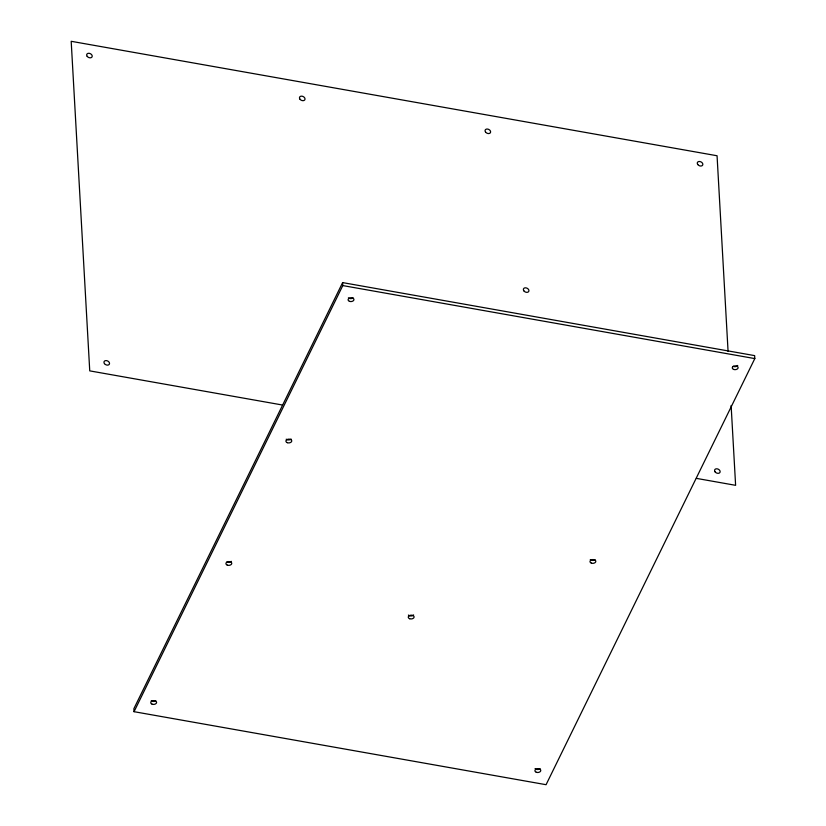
<?xml version="1.0" encoding="UTF-8"?>
<svg xmlns="http://www.w3.org/2000/svg" width="826" height="826" viewBox="0 0 826 826"><rect width="100%" height="100%" fill="white"/><g stroke="black" fill="none" stroke-linecap="round" stroke-linejoin="round"><path stroke-width="1.24" d="M342.625 282.606L133.874 708.718L134.039 711.682L546.069 784.7L754.809 358.587L754.644 355.624L342.625 282.606L342.79 285.579L134.039 711.682M342.79 285.579L754.809 358.587M282.575 405.039L89.745 370.874L71.191 41.3L717.061 155.753L728.078 351.442M696.359 478.368L735.615 485.327L731.124 405.504M413.589 614.905A2.932 1.9 -3.2 0 1 410.987 615.99A2.932 1.9 -3.2 0 1 408.405 615.04M540.101 768.614A2.932 1.9 -3.2 0 1 535.072 768.583M155.753 700.685A2.932 1.9 -3.2 0 1 151.22 700.82M737.721 365.443A2.932 1.9 -3.2 0 1 733.168 366.31M353.105 297.835A2.932 1.9 -3.2 0 1 348.396 297.814M231.249 561.319A2.932 1.9 -3.2 0 1 226.809 562.031M291.093 439.04A2.932 1.9 -3.2 0 1 286.209 439.174M594.999 559.615A2.932 1.9 -3.2 0 1 590.28 559.594M299.972 99.203A2.932 2.096 26.1 0 0 304.773 99.874A2.932 2.096 26.1 0 0 301.986 96.167A2.932 2.096 26.1 0 0 299.972 99.203M485.564 132.088A2.932 2.096 26.1 0 0 490.365 132.759A2.932 2.096 26.1 0 0 487.588 129.052A2.932 2.096 26.1 0 0 485.564 132.088M87.174 56.344A2.932 2.096 26.1 0 0 91.975 57.015A2.932 2.096 26.1 0 0 89.187 53.308A2.932 2.096 26.1 0 0 87.174 56.344M104.468 363.647A2.932 2.096 26.1 0 0 109.28 364.318A2.932 2.096 26.1 0 0 106.492 360.611A2.932 2.096 26.1 0 0 104.468 363.647M697.774 164.55A2.932 2.096 26.1 0 0 702.585 165.231A2.932 2.096 26.1 0 0 699.798 161.514A2.932 2.096 26.1 0 0 697.774 164.55M715.079 471.852A2.932 2.096 26.1 0 0 719.89 472.524A2.932 2.096 26.1 0 0 717.102 468.817A2.932 2.096 26.1 0 0 715.079 471.852M523.88 290.876A2.932 2.096 26.1 0 0 528.681 291.547A2.932 2.096 26.1 0 0 525.904 287.84A2.932 2.096 26.1 0 0 523.88 290.876M409.634 618.726A2.932 1.9 -3.2 0 0 414.105 617.032A2.932 1.9 -3.2 0 0 409.81 615.432A2.932 1.9 -3.2 0 0 409.634 618.726M536.291 772.258A2.932 1.9 -3.2 0 0 540.772 770.565A2.932 1.9 -3.2 0 0 536.466 768.965A2.932 1.9 -3.2 0 0 536.291 772.258M152.118 704.186A2.932 1.9 -3.2 0 0 156.589 702.492A2.932 1.9 -3.2 0 0 152.283 700.892A2.932 1.9 -3.2 0 0 152.118 704.186M733.643 369.418A2.932 1.9 -3.2 0 0 738.124 367.725A2.932 1.9 -3.2 0 0 733.818 366.125A2.932 1.9 -3.2 0 0 733.643 369.418M349.47 301.335A2.932 1.9 -3.2 0 0 353.941 299.642A2.932 1.9 -3.2 0 0 349.635 298.041A2.932 1.9 -3.2 0 0 349.47 301.335M227.295 565.129A2.932 1.9 -3.2 0 0 231.765 563.435A2.932 1.9 -3.2 0 0 227.46 561.835A2.932 1.9 -3.2 0 0 227.295 565.129M287.283 442.684A2.932 1.9 -3.2 0 0 291.754 440.991A2.932 1.9 -3.2 0 0 287.448 439.391A2.932 1.9 -3.2 0 0 287.283 442.684M591.354 563.115A2.932 1.9 -3.2 0 0 595.825 561.422A2.932 1.9 -3.2 0 0 591.53 559.822A2.932 1.9 -3.2 0 0 591.354 563.115"/></g></svg>
